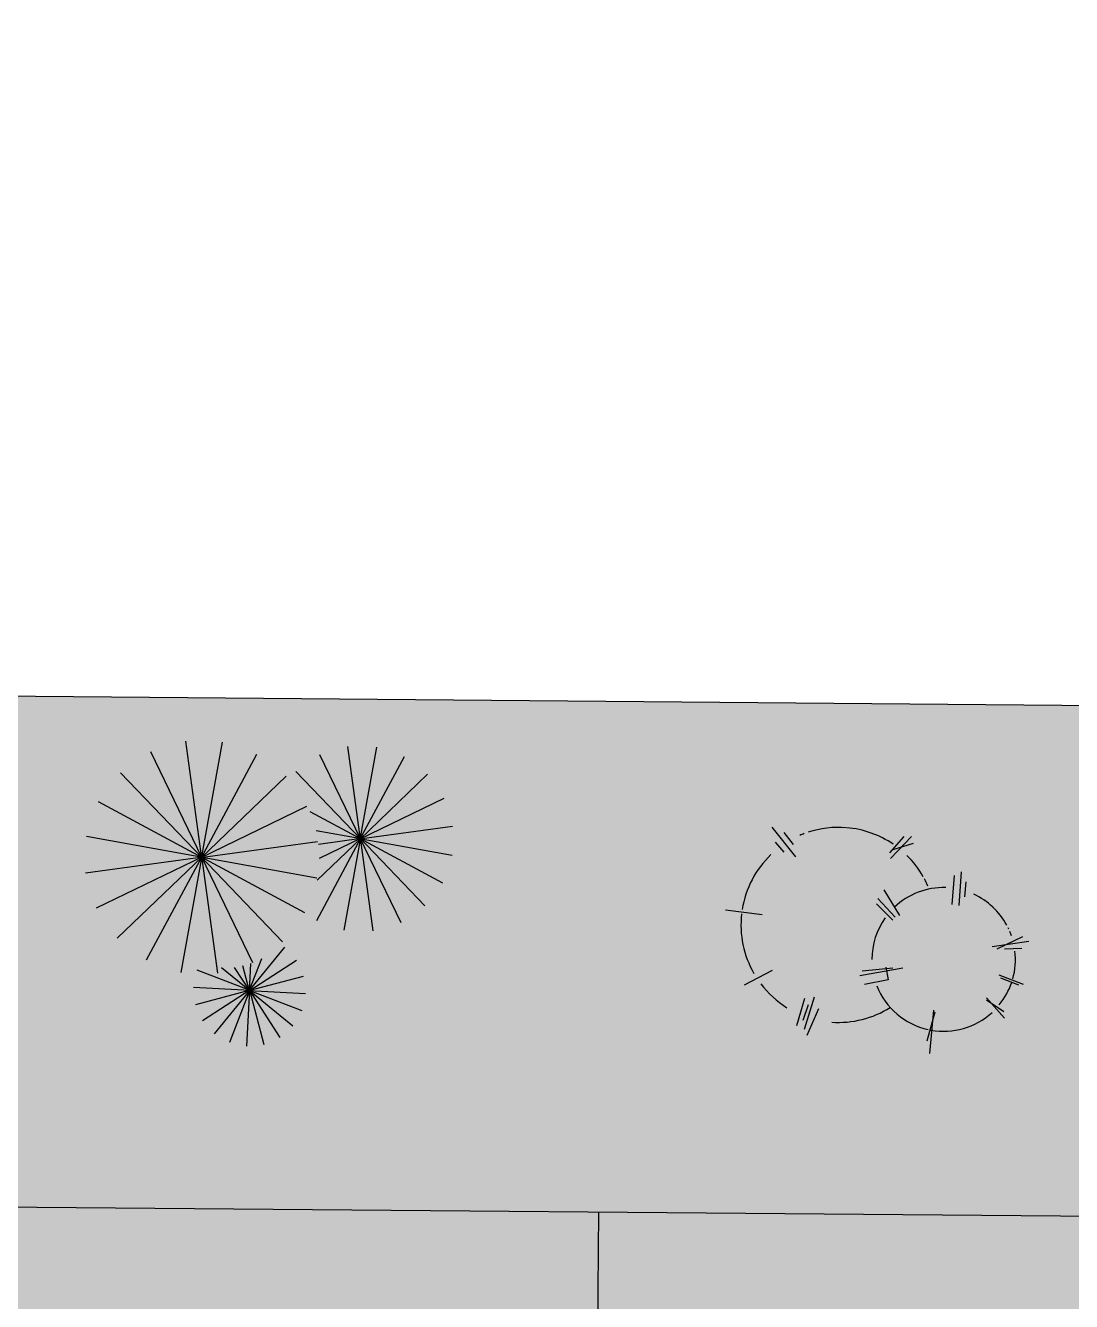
# Model space of a CAD drawing. Header units: millimetres. Extents: x 793 to 3159, y 750 to 2095.
# Drawn here: x 1216.677 to 1218.725, y 1032.783 to 1035.281 of the extents above; entities that cross this region are included whole.
import ezdxf

# ---------------------------------------------------------------- set-up
doc = ezdxf.new("R2010")
doc.units = ezdxf.units.MM
doc.linetypes.add('CENTER', pattern=[50.800000000000004, 31.75, -6.35, 6.35, -6.35])
doc.linetypes.add('CONTINUA', pattern=[0])
for name, color, linetype in [('A-BANQUETA', 8, 'Continuous'), ('A-PISOS', 252, 'Continuous'), ('A-VEGETACION', 65, 'Continuous')]:
    doc.layers.add(name, color=color, linetype=linetype)
doc.layers.add('JUNTA DE CONTROL', color=7, linetype='Continuous', true_color=0xf43e0b)
pattern_1 = [(49.99999999999999, (-2174.844098950855, -711.9262848175131), (1.821846689960041, -0.1593908553890309), [0.1904999999999998, -2.095499999999997]), (354.9999999999998, (-2174.844098950855, -711.9262848175131), (-0.3524342142496936, 1.910568452390352), [0.1524, -1.6764058417]), (100.4514446999999, (-2174.692278880862, -711.9395673517138), (1.469412470903532, 1.751177519121952), [0.161900088, -1.780902446]), (46.18420000000002, (-2174.844098950854, -711.4182848166674), (2.710790408921299, -0.4204232793272717), [0.2857499999999997, -3.143249999999998]), (96.63555760999989, (-2174.618199950842, -711.4533198173158), (2.374041340515032, 2.474261245977214), [0.2428502313999999, -2.671356081599998]), (351.1841511700001, (-2174.844098950854, -711.4182848166674), (2.374041340649768, 2.474261245855327), [0.2285996707, -2.5145973192]), (21, (-2174.590098950837, -711.5452848169953), (1.516143912691326, -1.022651981870877), [0.1904999999999999, -2.095499999999999]), (326, (-2174.590098950837, -711.5452848169953), (0.6180202834764703, 1.841879661223193), [0.1523999999999999, -1.676399999999999]), (71.45144499999999, (-2174.463753624819, -711.6305058165453), (2.134164192787159, 0.8192276888590528), [0.1619000879999999, -1.780899375999998]), (37.49999999999998, (-2174.844098950855, -711.9262848175131), (0.03088603250591817, 0.8455503887315311), [0, -1.65608, 0, -1.7018, 0, -1.68275]), (7.499999999999999, (-2174.844098950855, -711.9262848175131), (0.668196625103057, 1.001805748181196), [0, -0.9702799999999999, 0, -1.61798, 0, -0.6413500000000001]), (327.5, (-2175.410518950842, -711.9262848170478), (1.355905951668714, -0.05728743992673457), [0, -0.6349999999999996, 0, -1.981199999999999, 0, -2.628899999999998]), (317.5, (-2175.664518950858, -711.9262848165821), (1.48129181386018, 0.2542649103333302), [0, -0.8254999999999996, 0, -1.315719999999999, 0, -1.866899999999999])]

# ---------------------------------------------------------------- blocks, each defined once
blk = doc.blocks.new('A$C15914C01')
at = {"layer": 'A-PISOS', "linetype": 'CONTINUA', "ltscale": 0.5}
h = blk.add_hatch(dxfattribs=at)
h.set_pattern_fill('AR-CONC', color=250, scale=0.01)
h.set_pattern_definition(pattern_1)
h.paths.add_polyline_path([(34.81679474085102, -43.96957109495997), (34.81679474090923, -45.53681116597718), (37.57679043285314, -49.10901558678597), (37.81679474090923, -48.83865645388141), (37.81679474090923, -47.04448950057849), (37.17118968244176, -47.04448950756341)])
h.paths.add_polyline_path([(37.81679474085104, 43.84853641549125), (34.81679474096745, 43.84853641595691), (34.81679474085104, 37.84701593639332), (34.82825811376097, 37.02620397275314), (37.81673829717327, 37.02620397275305)])
h.paths.add_polyline_path([(34.8283145574387, 37.64853641623631), (34.81679474085104, 37.84701593639332), (34.81679474085104, 34.84701593639329), (34.82831455743872, 34.84701593639329)])
h.paths.add_polyline_path([(34.82831455743872, 34.84701593639329), (34.81679474085104, 34.84701593639329), (34.81679474090924, 31.84701593639329), (34.82831455738051, 31.84701593639329)])
h.paths.add_polyline_path([(34.82831455738051, 31.84701593639329), (34.81679474090924, 31.84701593639329), (34.81679474090923, 28.84701593639329), (34.8283145573223, 28.84701593592763)])
h.paths.add_polyline_path([(34.8283145573223, 28.84701593592763), (34.81679474090923, 28.84701593639329), (34.81679474090926, 25.84701593639329), (34.82831455720584, 25.84701593639329)])
h.paths.add_polyline_path([(34.82831455720584, 25.84701593639329), (34.81679474090926, 25.84701593639329), (34.81679474090924, 22.84701593639329), (34.82831455714768, 22.84701593639329)])
h.paths.add_polyline_path([(34.82831455714768, 22.84701593639329), (34.81679474090924, 22.84701593639329), (34.81679474085104, 19.84701593639329), (34.82831455714768, 19.84701593639329)])
h.paths.add_polyline_path([(34.82831455714768, 19.84701593639329), (34.81679474085104, 19.84701593639329), (34.81679474085102, 16.84701593639329), (34.82831455703126, 16.84701593639329)])
h.paths.add_polyline_path([(34.82831455703126, 16.84701593639329), (34.81679474085102, 16.84701593639329), (34.81679474085099, 13.84701593592763), (34.8283145569148, 13.84701593639329)])
h.paths.add_polyline_path([(34.8283145569148, 13.84701593639329), (34.81679474085099, 13.84701593592763), (34.81679474090924, 10.84701593639329), (34.82831455685663, 10.84701593639329)])
h.paths.add_polyline_path([(34.82831455685663, 10.84701593639329), (34.81679474090924, 10.84701593639329), (34.81679474090924, 7.847015936393376), (34.82831455679845, 7.847015936393291)])
h.paths.add_polyline_path([(34.82831455679845, 7.847015936393291), (34.81679474090924, 7.847015936393376), (34.82831455674022, 4.847015936393291), (34.83018851611995, 4.278536415658976)])
h.paths.add_polyline_path([(35.44789783243321, 70.84481396246701), (34.81679474090924, 70.84701593639335), (34.81679474090924, 67.84701593639329), (35.41983184189303, 67.84507655212656)])
edge = h.paths.add_edge_path()
edge.add_line((34.81679474090924, 74.11540015973145), (34.81679474089847, 73.84701593615704))
edge.add_line((34.81679474090924, 73.84701593639329), (35.46967974905282, 73.17757758467904))
edge.add_arc((34.46967974898871, 73.17757758498192), 1.000000000071984, 359.9999999890767, 429.6890436817655)
h.paths.add_polyline_path([(34.81679474090924, 43.84701593639329), (37.81679474090923, 43.84701593639329), (34.81679474096745, 43.84853641595691)], flags=17)
h.paths.add_polyline_path([(37.81679555721348, 3.656068306416273), (34.82797273632605, 3.65633938414976), (34.81684638641309, -35.10050834994763), (37.81684638641308, -35.10050872853026)])
h.paths.add_polyline_path([(34.82815135712737, 4.278536415658976), (34.83018851611995, 4.278536415658976), (34.82831455674022, 4.847015936393291)])
h = blk.add_hatch(dxfattribs=at)
h.set_pattern_fill('AR-CONC', color=250, scale=0.01)
h.set_pattern_definition(pattern_1)
h.paths.add_polyline_path([(34.81679474102566, -42.81959897326306), (32.62775282358052, -43.15298406314113), (34.82047724927544, -45.96183820255101), (37.61671737022699, -49.54456134513021), (37.81679474090924, -49.36149951536208), (37.81187782005873, -45.95698911417276), (37.26239695627011, -45.95693011116236), (35.07667400687933, -43.15298406360671)])
h.paths.add_polyline_path([(37.81679474090926, -31.15298406360674), (31.81679474090926, -31.15298406407237), (31.81679474090924, -34.15298406407237), (37.81679474090924, -34.15298406360671)])
h.paths.add_polyline_path([(37.81679474096745, -28.15298406360679), (31.81679474090923, -28.15298406407237), (31.81679474090926, -31.15298406407237), (37.81679474090926, -31.15298406360674)])
h.paths.add_polyline_path([(37.81679474090924, -25.15298406360671), (31.81679474085104, -25.15298406360671), (31.81679474090923, -28.15298406407237), (37.81679474096745, -28.15298406360679)])
h.paths.add_polyline_path([(37.81679474090924, -22.15298406360671), (31.81679474085104, -22.15298406360671), (31.81679474085104, -25.15298406360671), (37.81679474090924, -25.15298406360671)])
h.paths.add_polyline_path([(37.81679474090924, -19.15298406360671), (31.81679474085104, -19.15298406360671), (31.81679474085104, -22.15298406360671), (37.81679474090924, -22.15298406360671)])
h.paths.add_polyline_path([(37.81679474090924, -16.15298406407237), (31.81679474085104, -16.15298406360671), (31.81679474085104, -19.15298406360671), (37.81679474090924, -19.15298406360671)])
h.paths.add_polyline_path([(37.81679474090924, -13.15298406360679), (31.81679474090924, -13.15298406360671), (31.81679474085104, -16.15298406360671), (37.81679474090924, -16.15298406407237)])
h.paths.add_polyline_path([(37.81679474090926, -10.15298406360671), (31.81679474090924, -10.15298406360671), (31.81679474090924, -13.15298406360671), (37.81679474090924, -13.15298406360679)])
h.paths.add_polyline_path([(37.81679474096745, -7.152984063606709), (31.81679474090924, -7.152984063606624), (31.81679474090924, -10.15298406360671), (37.81679474090926, -10.15298406360671)])
h.paths.add_polyline_path([(37.81679474090926, -4.152984063606709), (31.81679474085105, -4.152984063606624), (31.81679474090924, -7.152984063606624), (37.81679474096745, -7.152984063606709)])
h.paths.add_polyline_path([(37.81679474090924, -1.152984063606795), (31.81679474085104, -1.152984063606795), (31.81679474085105, -4.152984063606624), (37.81679474090926, -4.152984063606709)])
h.paths.add_polyline_path([(37.81679474090926, 1.847015936393291), (30.68679868668551, 1.845138009637509), (30.68501337594353, -0.9440509872511029), (31.81679474090924, -0.2965688914991915), (31.81679474085104, -1.152984063606795), (37.81679474090924, -1.152984063606795)])
h.paths.add_polyline_path([(34.5900180604076, 4.844951293896884), (30.68882287672022, 4.847179606091146), (30.68680668977322, 1.845138009637594), (34.81679474090923, 1.847015936393291), (37.81679474090926, 1.847015936393291), (37.82218791742342, 3.65606781700626), (34.58991025859723, 3.656360975466583)])
h.paths.add_polyline_path([(34.59029033913974, 7.847015936393376), (30.69084400986326, 7.844687608070672), (30.68883220781572, 4.847179606556892), (34.5900180604076, 4.844951293896884)])
h.paths.add_polyline_path([(34.59056224377127, 10.84495600871742), (30.69286839326378, 10.84701593592754), (30.69084557966566, 7.847015935927629), (34.59029033913974, 7.847015936393376)])
h.paths.add_polyline_path([(34.59083433548221, 13.84495836636049), (30.69504023692569, 13.84701585769653), (30.69287029426778, 10.84983529523015), (34.59056224377127, 10.84495600871742)])
h.paths.add_polyline_path([(34.59110642713495, 16.84496072400361), (30.69692173384828, 16.85845592385158), (30.69489120674552, 13.84701593639321), (34.59083433548221, 13.84495836636049)])
h.paths.add_polyline_path([(34.59137870691484, 19.84703742573038), (30.6989347221097, 19.84388419985771), (30.69691402022727, 16.84701593592771), (34.59110642713495, 16.84496072400361)])
h.paths.add_polyline_path([(34.59165079845116, 22.84703740105033), (30.70095964713255, 22.84701593639329), (30.69893683365081, 19.84701593639332), (34.59137870691484, 19.84703742573038)])
h.paths.add_polyline_path([(34.59192270220953, 25.84496779646716), (30.70298753486709, 25.85454141395175), (30.70096897741314, 22.84701584884905), (34.59165079845116, 22.84703740105033)])
h.paths.add_polyline_path([(34.59219479386229, 28.84497015317902), (30.70500527415425, 28.84701593639329), (30.70299686514772, 25.854541326873), (34.59192270220953, 25.84496779646716)])
h.paths.add_polyline_path([(34.59246688551502, 31.84497251082212), (30.70702808763599, 31.84701593685895), (30.70500264124711, 28.84311108151451), (34.59219479386229, 28.84497015317902)])
h.paths.add_polyline_path([(34.59273916226812, 34.84701593639329), (30.70905090111773, 34.84701593639329), (30.7070374187897, 31.84701593685895), (34.59246688551502, 31.84497251082212)])
h.paths.add_polyline_path([(34.81679474085104, 37.84701593639332), (30.7110739548807, 37.84737239358955), (30.70906023221325, 34.84701593592763), (34.59273916226812, 34.84701593639329), (34.59293682267889, 37.02636083867401), (34.81673830951331, 37.02634054049847)])
h.paths.add_polyline_path([(34.81679474085104, 40.84701593639329), (30.71309678029502, 40.84738991968334), (30.71108328603437, 37.84737239312381), (34.81679474085104, 37.84701593639332)])
h.paths.add_polyline_path([(31.81684639869486, -35.10037249512973), (37.8168463986367, -35.10037249466404), (37.81679474090924, -34.15298406360671), (31.81679474090924, -34.15298406407237)])
h.paths.add_polyline_path([(34.81679474102566, -42.81959897326306), (31.81679474079283, -38.9710608301684), (31.81679474090924, -42.11415632022536), (32.62775282358052, -43.15298406314113)])
edge = h.paths.add_edge_path()
edge.add_arc((36.38978652126389, 42.35979641648009), 1.211365599287743, 269.2434611565251, 270.7565401891322)
edge.add_line((36.40578106988687, 41.14853641577065), (36.37379200114831, 41.14853641539553))
h.paths.add_polyline_path([(33.42120644863462, 52.8382579991594), (33.42323117307386, 55.84701593639329), (30.72321090678447, 55.84747755015269), (30.72118808148662, 52.84746002964692)])
h.paths.add_polyline_path([(33.42928555776598, 64.8438838175498), (33.43130649637895, 67.84701593639329), (30.73130976280663, 67.85875238664448), (30.72927903599339, 64.8470159368589)])
h.paths.add_polyline_path([(33.42525032575942, 58.8474941840397), (33.42726916831452, 61.84751166962087), (30.72725655732211, 61.84751260234043), (30.725233731966, 58.84749508276582)])
h.paths.add_polyline_path([(33.42726883478463, 61.84701593592746), (33.42928766552359, 64.84701593639329), (30.72927895758767, 64.84689984936273), (30.72725622251164, 61.84701593592763)])
h.paths.add_polyline_path([(33.4232313617249, 55.84729631431401), (33.42524816334485, 58.84428093349561), (30.725236812199, 58.85206318413839), (30.72325582843041, 55.84747793897986)])
h.paths.add_polyline_path([(33.41918982221976, 49.84153382852674), (33.42120850161882, 52.84130870038643), (30.72117875039112, 52.84746003011242), (30.71916127263104, 49.84153463644907)])
h.paths.add_polyline_path([(33.41717114293714, 46.84175895666704), (33.41918982221976, 49.84153382852674), (30.71915194153554, 49.84153463644924), (30.71713861095486, 46.84175984282047)])
edge = h.paths.add_edge_path()
edge.add_line((33.41639757883966, 45.56269014673308), (33.41717114292801, 46.84175895677289))
edge.add_line((33.41717114293714, 46.84175895666704), (30.71712927986868, 46.84175984272647))
edge.add_line((30.71712927980116, 46.84175984282047), (30.71309679296116, 40.84740881566614))
edge.add_line((30.71309679298429, 40.84740881575271), (34.81679474085696, 40.84701593649829))
edge.add_line((34.81679474085104, 40.84701593639329), (34.81679474079915, 43.67199099866562))
edge.add_arc((35.41632251488046, 45.58001784561202), 1.999999999742859, 180.4964082066476, 252.55657780908848, ccw=False)
edge = h.paths.add_edge_path()
edge.add_line((33.41831249144161, 67.84362072870135), (33.44631474354107, 70.84359238063132))
edge.add_line((33.44631474354537, 70.84359238063917), (31.81679474087136, 70.84934568624402))
edge.add_line((31.81679474090923, 70.84934568637982), (29.24038687895716, 70.84701593696016))
edge.add_arc((28.7320199587266, 68.9127038968727), 1.999999998621058, -0.038632913552191894, 75.27479326523121, ccw=False)
edge.add_line((30.73201950266957, 68.91135535389185), (30.73130220782676, 67.84754766129196))
edge.add_line((30.73130220791791, 67.84754766104743), (33.41831249148882, 67.84362072872239))
edge = h.paths.add_edge_path()
edge.add_line((33.4333201496047, 70.8393219485879), (33.43374180443371, 71.59545059191082))
edge.add_arc((31.43381686776407, 71.57812289334834), 2.000000000291038, 0.4964082066476384, 78.88280872711199)
edge.add_line((31.81944964616559, 73.54059260338545), (31.81679474090656, 70.84701593665955))
edge.add_line((31.81679474090924, 70.84701593639329), (33.43332014962361, 70.83932194872146))
h = blk.add_hatch(dxfattribs=at)
h.set_pattern_fill('AR-HBONE', color=250, scale=0.005, angle=45)
h.set_pattern_definition([(90, (-2174.844098950855, -711.9262848175131), (-0.5080000000000005, 0.508), [1.524, -0.508]), (179.9999999999999, (-2174.844098950854, -711.4182851626538), (-0.5080000000000005, 0.508), [1.524, -0.508])])
h.paths.add_polyline_path([(40.81679474085104, 40.84701593639329), (37.81679474090924, 40.84701593639326), (37.81679474090924, 38.0242440956645), (37.81679474085102, 37.64853641623631), (39.0283145577996, 37.64853641670197), (40.81679474085104, 37.84701593639329)])
h.paths.add_polyline_path([(40.81679474085104, 37.84701593639329), (39.0283145577996, 37.64853641670197), (39.02831455756676, 34.84701593639332), (40.81679474085104, 34.84701593639338)])
h.paths.add_polyline_path([(40.81679474090924, 34.83154840068894), (39.02831455756673, 34.83154840115458), (39.02831455756677, 28.84701593639329), (40.81679474090923, 28.84701593685895)])
h.paths.add_polyline_path([(40.81679474090923, 28.84701593685895), (39.02831455756677, 28.84701593639329), (39.02831455756677, 25.84701593639329), (40.81679474085104, 25.84701593685898)])
h.paths.add_polyline_path([(40.81679474085104, 25.84701593685898), (39.02831455756677, 25.84701593639329), (39.02831455756677, 22.84701593639321), (40.81679474085102, 22.84701593639338)])
h.paths.add_polyline_path([(40.81679474085102, 22.84701593639338), (39.02831455756677, 22.84701593639321), (39.02831455756677, 19.84701593639329), (40.81679474085104, 19.84701593639329)])
h.paths.add_polyline_path([(40.81679474085104, 19.84701593639329), (39.02831455756677, 19.84701593639329), (39.02831455756677, 16.84701593639329), (40.81679474085099, 16.84701593639329)])
h.paths.add_polyline_path([(40.81679474085099, 16.84701593639329), (39.02831455756677, 16.84701593639329), (39.02831455756676, 13.84701593639329), (40.81679474085099, 13.84701593639329)])
h.paths.add_polyline_path([(40.81679474085099, 13.84701593639329), (39.02831455756676, 13.84701593639329), (39.02831455756677, 10.84665142279118), (40.81679474090924, 10.84701593639338)])
h.paths.add_polyline_path([(40.81679474090924, 10.84701593639338), (39.02831455756677, 10.84665142279118), (39.02831455756676, 7.847015936393376), (40.81679474090924, 7.847015936393291)])
h.paths.add_polyline_path([(40.81679474090924, 7.847015936393291), (39.02831455756676, 7.847015936393376), (39.02831455745037, 4.278536415658891), (40.81679474085104, 4.847015936393291)])
h.paths.add_polyline_path([(40.81679474085102, 1.847015936393291), (37.81679474090926, 1.847015936393291), (37.81679474090924, -1.152984063606795), (40.81679474085104, -1.152984063606709)])
h.paths.add_polyline_path([(40.81679474085104, -1.152984063606709), (37.81679474090924, -1.152984063606795), (37.81679474090926, -4.152984063606709), (40.81679474085102, -4.152984063606709)])
h.paths.add_polyline_path([(40.81679474085102, -4.152984063606709), (37.81679474090926, -4.152984063606709), (37.81679474096745, -7.152984063606709), (40.81679474085104, -7.152984063606624)])
h.paths.add_polyline_path([(40.81679474085104, -7.152984063606624), (37.81679474096745, -7.152984063606709), (37.81679474090926, -10.15298406360671), (40.81679474090924, -10.15298406314105)])
h.paths.add_polyline_path([(40.81679474090924, -10.15298406314105), (37.81679474090926, -10.15298406360671), (37.81679474090924, -13.15298406360679), (40.8167947409092, -13.15298406360671)])
h.paths.add_polyline_path([(40.81681154569378, -13.85450708959252), (40.8167947409092, -13.15298406360671), (37.81679474090924, -13.15298406360679), (37.81679474090924, -16.15298406407237), (39.70846273854841, -16.15298675047234), (39.70847954339115, -13.85450977599248)])
h.paths.add_polyline_path([(39.70839593472191, -16.15298674767837), (37.81679474090924, -16.15298406407237), (37.81679474090924, -19.15298406360671), (39.70838944078422, -19.15298674767837)])
h.paths.add_polyline_path([(39.61772187374299, -19.15298406314105), (37.81679474090924, -19.15298406360671), (37.81679474090924, -22.15298406360671), (39.61772187374299, -22.15298406314105)])
h.paths.add_polyline_path([(39.62017892184667, -22.15298406360671), (37.81679474090924, -22.15298406360671), (37.81679474090924, -25.15298406360671), (39.62017892184667, -25.15298406360671)])
h.paths.add_polyline_path([(39.61772187380119, -25.15298406314105), (37.81679474090924, -25.15298406360671), (37.81679474096745, -28.15298406360679), (39.61772187380122, -28.15298406314105)])
h.paths.add_polyline_path([(39.61772187385941, -28.15298406314113), (37.81679474096745, -28.15298406360679), (37.81679474090926, -31.15298406360674), (39.6177218738594, -31.15298406314096)])
h.paths.add_polyline_path([(39.6177218738594, -31.15298406314096), (37.81679474090926, -31.15298406360674), (37.81679474090924, -34.15298406360671), (39.61772187385941, -34.15298406360671)])
h.paths.add_polyline_path([(39.61771862686146, -34.15298406360671), (37.81679474090924, -34.15298406360671), (37.81681154691616, -35.10242056753486), (39.61774192698066, -35.10242056800053)])
h.paths.add_polyline_path([(40.81681153044337, -45.95699084922671), (37.81681153044337, -45.9569909344427), (37.81679474090924, -49.36149951536208), (38.32707344001392, -48.89461736939847), (38.73273035360035, -49.15298406360662), (39.17052637028974, -49.43182045361027), (40.81679474090924, -49.15298406360671)])
h.paths.add_polyline_path([(40.81679474090924, -49.15298406360671), (39.17052637028974, -49.43182045361027), (38.88189676555339, -50.35036597261197), (40.82174351694994, -50.35378202795974)])
h.paths.add_polyline_path([(40.81679474102566, 43.57952802814552), (37.81679474090923, 43.57980012102053), (37.81679474090924, 40.84701593639326), (40.81679474085104, 40.84701593639329)])
h.paths.add_polyline_path([(38.78996670618653, 4.278536415658891), (38.78991024219431, 3.655980047769845), (37.81679474079283, 3.656068306881934), (37.81679474090926, 1.847015936393291), (40.81679474085102, 1.847015936393291), (40.81679474085104, 4.847015936393291), (39.02831455745037, 4.278536415658891)])
at = {"layer": 'A-PISOS', "color": 250, "linetype": 'CONTINUA', "ltscale": 0.5}
blk.add_line((37.81679474085102, 37.64853641623631), (37.81679474090923, 43.57980012102053), dxfattribs=at)
blk = doc.blocks.new('AR11')
at = {"color": 0, "linetype": 'ByBlock'}
for p, q in [((0.004790471552117204, 0.1410684462287399), (-0.08958968016435787, 0.4315406854026378)), ((0.002883801820471987, 0.1410684462287399), (0.09726395353694706, 0.4315406854026413)), ((0.00383713668629504, 0.1409174528195756), (0.00383713668629504, 0.4463380395008336)), ((0.005650487358999534, 0.1415066461693151), (-0.1738712292387579, 0.3885970912264192)), ((0.002023786013590545, 0.1415066461693151), (0.1815455026113479, 0.3885970912264192)), ((0.006332999767681535, 0.1421891585779953), (-0.2407574452894226, 0.3217108751757536)), ((0.001341273604909432, 0.1421891585779953), (0.2484317186620135, 0.3217108751757536)), ((0.006771199708254017, 0.1430491743848776), (-0.2837010394656438, 0.2374293261013527)), ((0.0009030736643360626, 0.1430491743848776), (0.2913753128382339, 0.2374293261013527)), ((0.006922193117419262, 0.1440025092507007), (-0.2984983935638379, 0.1440025092507007)), ((0.006771199708254017, 0.1449558441165237), (-0.2837010394656447, 0.05057569240004867)), ((0.006332999767680647, 0.1458158599234061), (-0.2407574452894234, -0.03370585667435222)), ((0.005650487358999534, 0.1464983723320863), (-0.1738712292387579, -0.1005920727250178)), ((0.004790471552118092, 0.1469365722726579), (-0.08958968016435698, -0.14353566690124)), ((0.0007520802551708172, 0.1440025092507007), (0.306172666936428, 0.1440025092507007)), ((0.0009030736643360626, 0.1449558441165237), (0.2913753128382348, 0.05057569240004867)), ((0.00134127360491032, 0.1458158599234061), (0.2484317186620135, -0.03370585667435222)), ((0.002023786013590545, 0.1464983723320863), (0.1815455026113479, -0.1005920727250178)), ((0.002883801820471987, 0.1469365722726579), (0.09726395353694706, -0.14353566690124)), ((0.00383713668629504, 0.1470875656818258), (0.00383713668629504, -0.1583330209994323)), ((0.2393060787654022, -0.1972766457188655), (0.3144274470234265, 0.03392315265893942)), ((-0.240401290274538, -0.1292900724463628), (-0.302409631980356, 0.002955618564637774)), ((-0.2408447354282464, -0.1294182448358256), (-0.2589520069169646, 0.01551651273224408)), ((-0.2400191563180387, -0.1290311411715841), (-0.33985875971727, -0.02241964636372273)), ((0.2386215538630632, -0.1969278628603099), (0.3815108874526674, -0.0002575674794016436)), ((-0.239735739492895, -0.1286667970087443), (-0.3676336085814018, -0.05812537432178289)), ((-0.2417401767835559, -0.129246155053206), (-0.2068059218282761, -0.0659072458451746)), ((-0.2413060842778547, -0.1294031119334669), (-0.2234552862912276, -0.03651937125473026)), ((0.2380783118247667, -0.1963846208220126), (0.4347486072056732, -0.05349528723240837)), ((0.2400648804649776, -0.1973968281013683), (0.2400648804649776, -0.04774150414646172)), ((-0.2423634522211735, -0.128580604271562), (-0.1780146460236081, -0.0984082581440191)), ((-0.2421045209463939, -0.1289627382280614), (-0.1932161648766133, -0.08317973809618806)), ((0.2408236821645531, -0.1972766457188655), (0.2042707303793074, -0.08477822777425104)), ((-0.2395636497102727, -0.127771355653433), (-0.3844984072783442, -0.1458786271421531)), ((-0.2395787826126314, -0.1282327045030414), (-0.3830153828471792, -0.1006664398805661)), ((-0.2396918220997382, -0.1273279104997265), (-0.3719375131107361, -0.1893362522055462)), ((-0.2399507533745178, -0.1269457765432271), (-0.3465622481823756, -0.2267853799424593)), ((-0.2403150975373549, -0.1266623597180825), (-0.3108565202243181, -0.2545602288065929)), ((-0.2407491900430569, -0.1265054028378216), (-0.2683154546655331, -0.2699420030723694)), ((-0.2424916246106381, -0.128137159117852), (-0.1532672332087817, -0.1169900036277696)), ((-0.2424764917082793, -0.1276758102682471), (-0.0990398914737316, -0.1552420748907224)), ((-0.2423195348280167, -0.1272417177625442), (-0.114421665739509, -0.1977831404495056)), ((-0.2420361180028721, -0.126877373599708), (-0.1421965146036408, -0.2334888684075658)), ((-0.2416539840463736, -0.1266184423249257), (-0.1796456423405548, -0.2588641333359263)), ((-0.2412105388926653, -0.1264902699354629), (-0.223103267403947, -0.2714250275035326)), ((0.2420514491051904, -0.1963846208220126), (0.1446543456833371, -0.125621483081499)), ((0.241508207066893, -0.1969278628603099), (0.1759840848163599, -0.1067416456399322)), ((0.237729528966212, -0.1957000959196762), (0.4689293273440143, -0.1205787276616483)), ((0.2424002319637442, -0.1957000959196762), (0.09268459395793016, -0.1470545362975102)), ((0.2425204143462487, -0.1949412942200972), (-0.0005774398995148644, -0.1949412942200972)), ((0.2424002319637442, -0.1941824925205218), (0.01120043358594103, -0.2693038607785496)), ((0.2420514491051895, -0.1934979676181818), (0.04538115372428297, -0.3363873012077896)), ((0.241508207066893, -0.192954725579888), (0.09861887347728882, -0.3896250209607928)), ((0.240823682164554, -0.1926059427213325), (0.1657023139065297, -0.4238057410991374)), ((0.2376093465837075, -0.1949412942200972), (0.480707200829471, -0.1949412942200972)), ((0.237729528966212, -0.1941824925205218), (0.4689293273440152, -0.2693038607785461)), ((0.2380783118247667, -0.1934979676181818), (0.4347486072056732, -0.3363873012077896)), ((0.2386215538630632, -0.192954725579888), (0.3815108874526674, -0.3896250209607928)), ((0.2393060787654022, -0.1926059427213325), (0.3144274470234265, -0.4238057410991374)), ((0.2400648804649776, -0.1924857603388261), (0.2400648804649776, -0.4355836145845906))]:
    blk.add_line(p, q, dxfattribs=at)
blk = doc.blocks.new('AR12')
at = {"color": 0, "linetype": 'ByBlock'}
for p, q in [((-0.1997260527962528, 0.2896831991147444), (-0.2816985574466191, 0.3935904257295029)), ((-0.2079233032612899, 0.3334336103209594), (-0.2407123051214359, 0.374449620826784)), ((0.1773474685954319, 0.3607776173248425), (0.1281639658052116, 0.3033552026166859)), ((0.130896382626891, 0.2842143977139671), (0.2046716368122201, 0.3607776173248425)), ((-0.2407123051214359, 0.3060896033170764), (-0.2707688901599035, 0.3416368124221236)), ((0.2101364704555779, 0.3361680110213463), (0.1390936330919272, 0.3142928054182406)), ((0.3467573115395215, 0.1228847563910556), (0.3549545620045587, 0.2240575823054236)), ((0.3713490629346321, 0.1201503556906651), (0.3795463133996684, 0.2377295858073651)), ((0.390475980686384, 0.1502287633949386), (0.3959408143297409, 0.2021823767023179)), ((0.1472908835569644, 0.07913434518484053), (0.08717771348002934, 0.1447599619941613)), ((0.163685384487037, 0.08460314658561785), (0.1090370480534597, 0.1748383696984348)), ((-0.3172199761284453, 0.08733754728600474), (-0.4456435667473517, 0.1037439514883367)), ((0.1390936330919272, 0.06819674238328588), (0.08171287983667064, 0.1256191570914424)), ((0.5926748254906204, 0.01077432767513287), (0.502505070375217, -0.03297608353108217)), ((0.6145341600640517, -0.005632076527199104), (0.4861105694451444, -0.02477288142991796)), ((0.5899424086689411, -0.03024168283069528), (0.529829238592006, -0.03297608353108217)), ((-0.2816985574466191, -0.1068049024415672), (-0.3800655630270589, -0.1587585157489499)), ((0.1746150517737526, -0.09860170034040294), (0.02433212658141493, -0.125945707344286)), ((0.1390936330919272, -0.09860170034040294), (0.0325293770464512, -0.1095393031419576)), ((0.1145018816968175, -0.09586729964001606), (0.1226991321618538, -0.1396177108462311)), ((0.5954072423122998, -0.1560241150485595), (0.5107023208402541, -0.1232113066438991)), ((0.1226991321618538, -0.1396177108462311), (0.04072662751148837, -0.1560241150485595)), ((0.5790127413822255, -0.1587585157489499), (0.516167154483612, -0.1341489094454538)), ((-0.1696694677577861, -0.2052433276555519), (-0.1969936359745743, -0.3009473521691426)), ((-0.1696694677577861, -0.3118849549706972), (-0.1341480490759608, -0.1997745262547745)), ((0.529829238592006, -0.2736033451652595), (0.4669836516933925, -0.2025089269551614)), ((0.5270968217703276, -0.2517281395621538), (0.4669836516933925, -0.2107121290563256)), ((-0.1560073836493912, -0.2271185332586576), (-0.1751343014011431, -0.2818065472664237)), ((-0.1204859649675658, -0.2407905367605991), (-0.161472217292749, -0.333760160573803)), ((0.2593199732457983, -0.3529009654765218), (0.2866441414625864, -0.2517281395621538)), ((0.2811793078192295, -0.2462593381613765), (0.2675172237108345, -0.3966513766827369))]:
    blk.add_line(p, q, dxfattribs=at)
for centre, radius, start, end in [((-0.05062132834272681, 0.05210217690052588), 0.340564960524828, 110.5848372688054, 113.4414858729382), ((-0.05062132834272681, 0.05210217690052588), 0.340564960524828, 85.44663209876492, 108.1042828547641), ((-0.05062132834272681, 0.05210217690052588), 0.340564960524828, 55.79052543441507, 85.15157344113207), ((-0.05062132834272681, 0.05210217690052588), 0.340564960524828, 133.9022533704211, 170.9083157553156), ((-0.05062132834272681, 0.05210217690052588), 0.340564960524828, 29.5599666240341, 45.48821482581411), ((0.316700726501054, -0.06852329263613299), 0.2508321235602595, 88.3165372607229, 133.3426649777919), ((-0.05062132834272681, 0.05210217690052588), 0.340564960524828, 23.38772381811342, 28.08383185360133), ((0.316700726501054, -0.06852329263613299), 0.2508321235602595, 28.56885351659429, 65.11111080602517), ((-0.05062132834272681, 0.05210217690052588), 0.340564960524828, 173.479053204767, 209.850938518209), ((0.316700726501054, -0.06852329263613299), 0.2508321235602595, 144.6691697000219, 180), ((0.316700726501054, -0.06852329263613299), 0.2508321235602595, 24.8451982640741, 26.01973558034966), ((0.316700726501054, -0.06852329263613299), 0.2508321235602595, 19.03842537733123, 22.96902389233924), ((0.316700726501054, -0.06852329263613299), 0.2508321235602595, 344.2991769112214, 6.659213132539169), ((-0.05062132834272681, 0.05210217690052588), 0.340564960524828, 217.1015777388052, 238.1203282136755), ((0.316700726501054, -0.06852329263613299), 0.2508321235602595, 201.609545063256, 257.4799955603322), ((0.316700726501054, -0.06852329263613299), 0.2508321235602595, 320.8059767382566, 341.3595460602205), ((-0.05062132834272681, 0.05210217690052588), 0.340564960524828, 266.0534352694895, 302.0966188758252), ((0.316700726501054, -0.06852329263613299), 0.2508321235602595, 259.8157375311874, 312.3367514627167)]:
    blk.add_arc(centre, radius, start, end, dxfattribs=at)

msp = doc.modelspace()

# ---------------------------------------------------------------- hatches: boundary and pattern name
at = {"layer": 'A-VEGETACION', "linetype": 'CONTINUA'}
h = msp.add_hatch(dxfattribs=at)
h.set_pattern_fill('AR-SAND', color=256, scale=0.02, angle=0.5340466851077486)
h.set_pattern_definition([(38.03404668510775, (-995.4460003704075, 276.8592496432665), (-0.04112262101135186, 0.9784856859418828), [0, -0.7721600000000001, 0, -0.8636, 0, -0.8255]), (8.034046685107736, (-995.4460003704075, 276.8592496432665), (0.8856448345906804, 1.441967702313352), [0, -0.41656, 0, -0.69596, 0, -0.2667]), (328.0340466851077, (-996.0708132279465, 276.8534256734255), (1.581889229368529, 0.01761950986385392), [0, -0.254, 0, -0.9144, 0, -1.1938]), (318.0340466851077, (-996.0708132279465, 276.8534256734255), (1.52289083700105, 0.4600730982118405), [0, -0.127, 0, -0.59944, 0, -0.6858])])
edge = h.paths.add_edge_path()
edge.add_arc((1215.434795369533, 1035.022149308801), 2.043713504616667, 176.7189975433404, 270.6260332346727, ccw=False)
edge.add_line((1213.3944318215, 1035.139117171739), (1213.658902106538, 1061.010627482303))
edge.add_arc((1211.658902106538, 1061.010627482303), 2.000000000000014, 0, 88.76163576438121)
edge.add_line((1211.702125807606, 1063.010160355579), (1214.677102389826, 1062.945850585804))
edge.add_line((1214.677102389826, 1062.945850586269), (1214.425313234701, 1035.970196398657))
edge.add_arc((1216.425503747793, 1035.970385250852), 2.000190521986737, 180.0054097089437, 269.4929855186938)
edge.add_line((1216.40780414876, 1033.970273042314), (1248.744398143689, 1033.687170090836))
edge.add_line((1248.74439814363, 1033.687170090836), (1248.747682900248, 1032.687371259306))
edge.add_line((1248.747682900248, 1032.687371259306), (1215.457125236186, 1032.978557797365))

# ---------------------------------------------------------------- linework, layer by layer
at = {"layer": 'A-BANQUETA', "linetype": 'CONTINUA', "ltscale": 0.5}
for p, q in [((1216.40780414876, 1033.970273042314, 293.7208851435402), (1248.74439814363, 1033.687170090836, 293.7208851435402)), ((1215.398505533893, 1032.979071005464, 293.7208851435402), (1248.735572309081, 1032.687209036883, 293.7208851435402))]:
    msp.add_line(p, q, dxfattribs=at)

# ---------------------------------------------------------------- block references
at = {"layer": 'A-VEGETACION', "linetype": 'ByBlock', "xscale": 0.7577890717806587, "yscale": 0.7577890717806587, "zscale": 0.7577890717806587, "rotation": 61.77569230147143}
msp.add_blockref('AR11', (1217.116202498401, 1033.598532218703, 293.7208851435402), dxfattribs=at)
at = {"layer": 'A-VEGETACION', "linetype": 'ByBlock', "xscale": 0.5605885980122925, "yscale": 0.5605885980122925, "zscale": 0.5605885980122925}
msp.add_blockref('AR12', (1218.296937038329, 1033.490937632725, 293.7208851435402), dxfattribs=at)
at = {"layer": 'JUNTA DE CONTROL', "linetype": 'CENTER', "ltscale": 0.05, "rotation": 359.5035917933524}
msp.add_blockref('A$C15914C01', (1179.606122941383, 989.7075288982433, 293.7208851435402), dxfattribs=at)

doc.saveas('drawing.dxf')
